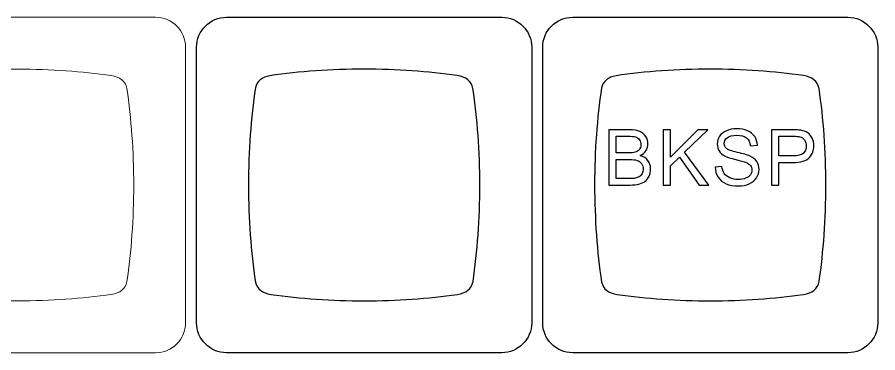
# Model space of a CAD drawing. Header units: millimetres. Extents: x -493 to 473, y -489 to 489.
# Drawn here: x -253.74 to -206.48, y 8.4 to 26.8 of the extents above; entities that cross this region are included whole.
import ezdxf

# ---------------------------------------------------------------- set-up
doc = ezdxf.new("R2010")
doc.units = ezdxf.units.MM
doc.header["$MEASUREMENT"] = 0
doc.layers.add('Layer 1', color=7, linetype='Continuous')

msp = doc.modelspace()

# ---------------------------------------------------------------- linework, layer by layer
at = {"layer": 'Layer 1', "color": 250, "lineweight": 9}
for points, knots in [([(-261.2448, 8.4032), (-261.2448, 8.4032), (-246.1374, 8.4032), (-246.1374, 8.4032), (-246.1374, 8.4032), (-245.2319, 8.4032), (-244.4911, 9.144), (-244.4911, 10.0495), (-244.4911, 10.0495), (-244.4911, 10.0495), (-244.4911, 25.1569), (-244.4911, 25.1569), (-244.4911, 25.1569), (-244.4911, 26.0624), (-245.2319, 26.8032), (-246.1374, 26.8032), (-246.1374, 26.8032), (-246.1374, 26.8032), (-261.2448, 26.8032), (-261.2448, 26.8032), (-261.2448, 26.8032), (-262.1503, 26.8032), (-262.8911, 26.0624), (-262.8911, 25.1569), (-262.8911, 25.1569), (-262.8911, 25.1569), (-262.8911, 10.0495), (-262.8911, 10.0495), (-262.8911, 10.0495), (-262.8911, 9.144), (-262.1503, 8.4032), (-261.2448, 8.4032)], [0, 0, 0, 0, 0.1111111, 0.1111111, 0.1111111, 0.1111111, 0.2222222, 0.2222222, 0.2222222, 0.2222222, 0.3333333, 0.3333333, 0.3333333, 0.3333333, 0.4444444, 0.4444444, 0.4444444, 0.4444444, 0.5555556, 0.5555556, 0.5555556, 0.5555556, 0.6666667, 0.6666667, 0.6666667, 0.6666667, 0.7777778, 0.7777778, 0.7777778, 0.7777778, 1, 1, 1, 1]), ([(-253.6909, 23.9527), (-251.9003, 23.9522), (-250.1804, 23.8293), (-248.5782, 23.6038), (-248.5782, 23.6038), (-248.5782, 23.6038), (-248.5782, 23.6037), (-248.5782, 23.6037), (-248.5782, 23.6037), (-248.0914, 23.5308), (-247.8015, 23.2982), (-247.7143, 22.8935), (-247.7143, 22.8935), (-247.4723, 21.2406), (-247.34, 19.459), (-247.3396, 17.6012), (-247.3396, 17.6012), (-247.3391, 15.7435), (-247.4706, 13.9619), (-247.7118, 12.309), (-247.7118, 12.309), (-247.7988, 11.9048), (-248.0881, 11.6724), (-248.5738, 11.5995), (-248.5738, 11.5995), (-250.1763, 11.3746), (-251.8967, 11.2524), (-253.688, 11.2528), (-253.688, 11.2528), (-255.4798, 11.2532), (-257.2008, 11.3764), (-258.8038, 11.6022), (-258.8038, 11.6022), (-258.8038, 11.6022), (-258.8037, 11.6026), (-258.8037, 11.6026), (-258.8037, 11.6026), (-259.2767, 11.6734), (-259.5639, 11.8951), (-259.6598, 12.2791), (-259.6598, 12.2791), (-259.9048, 13.9412), (-260.0389, 15.7341), (-260.0393, 17.6042), (-260.0393, 17.6042), (-260.0398, 19.476), (-259.9063, 21.2704), (-259.6617, 22.9337), (-259.6617, 22.9337), (-259.5691, 23.3006), (-259.3011, 23.5186), (-258.8623, 23.5978), (-258.8623, 23.5978), (-257.2436, 23.8279), (-255.5035, 23.9531), (-253.6909, 23.9527)], [0, 0, 0, 0, 0.0666667, 0.0666667, 0.0666667, 0.0666667, 0.1333333, 0.1333333, 0.1333333, 0.1333333, 0.2, 0.2, 0.2, 0.2, 0.2666667, 0.2666667, 0.2666667, 0.2666667, 0.3333333, 0.3333333, 0.3333333, 0.3333333, 0.4, 0.4, 0.4, 0.4, 0.4666667, 0.4666667, 0.4666667, 0.4666667, 0.5333333, 0.5333333, 0.5333333, 0.5333333, 0.6, 0.6, 0.6, 0.6, 0.6666667, 0.6666667, 0.6666667, 0.6666667, 0.7333333, 0.7333333, 0.7333333, 0.7333333, 0.8, 0.8, 0.8, 0.8, 0.8666667, 0.8666667, 0.8666667, 0.8666667, 1, 1, 1, 1])]:
    msp.add_open_spline(points, degree=3, knots=knots, dxfattribs=at)
at = {"layer": 'Layer 1', "color": 169}
msp.add_open_spline([(-242.2412, 8.4032), (-242.2412, 8.4032), (-227.1338, 8.4032), (-227.1338, 8.4032), (-227.1338, 8.4032), (-226.2283, 8.4032), (-225.4875, 9.144), (-225.4875, 10.0495), (-225.4875, 10.0495), (-225.4875, 10.0495), (-225.4875, 25.1569), (-225.4875, 25.1569), (-225.4875, 25.1569), (-225.4875, 26.0624), (-226.2283, 26.8032), (-227.1338, 26.8032), (-227.1338, 26.8032), (-227.1338, 26.8032), (-242.2412, 26.8032), (-242.2412, 26.8032), (-242.2412, 26.8032), (-243.1467, 26.8032), (-243.8875, 26.0624), (-243.8875, 25.1569), (-243.8875, 25.1569), (-243.8875, 25.1569), (-243.8875, 10.0495), (-243.8875, 10.0495), (-243.8875, 10.0495), (-243.8875, 9.144), (-243.1467, 8.4032), (-242.2412, 8.4032)], degree=3, knots=[0, 0, 0, 0, 0.1111111, 0.1111111, 0.1111111, 0.1111111, 0.2222222, 0.2222222, 0.2222222, 0.2222222, 0.3333333, 0.3333333, 0.3333333, 0.3333333, 0.4444444, 0.4444444, 0.4444444, 0.4444444, 0.5555556, 0.5555556, 0.5555556, 0.5555556, 0.6666667, 0.6666667, 0.6666667, 0.6666667, 0.7777778, 0.7777778, 0.7777778, 0.7777778, 1, 1, 1, 1], dxfattribs=at)
at = {"layer": 'Layer 1', "color": 251}
for points, knots in [([(-223.2376, 8.4032), (-223.2376, 8.4032), (-208.1302, 8.4032), (-208.1302, 8.4032), (-208.1302, 8.4032), (-207.2247, 8.4032), (-206.4839, 9.144), (-206.4839, 10.0495), (-206.4839, 10.0495), (-206.4839, 10.0495), (-206.4839, 25.1569), (-206.4839, 25.1569), (-206.4839, 25.1569), (-206.4839, 26.0624), (-207.2247, 26.8032), (-208.1302, 26.8032), (-208.1302, 26.8032), (-208.1302, 26.8032), (-223.2376, 26.8032), (-223.2376, 26.8032), (-223.2376, 26.8032), (-224.1431, 26.8032), (-224.8839, 26.0624), (-224.8839, 25.1569), (-224.8839, 25.1569), (-224.8839, 25.1569), (-224.8839, 10.0495), (-224.8839, 10.0495), (-224.8839, 10.0495), (-224.8839, 9.144), (-224.1431, 8.4032), (-223.2376, 8.4032)], [0, 0, 0, 0, 0.1111111, 0.1111111, 0.1111111, 0.1111111, 0.2222222, 0.2222222, 0.2222222, 0.2222222, 0.3333333, 0.3333333, 0.3333333, 0.3333333, 0.4444444, 0.4444444, 0.4444444, 0.4444444, 0.5555556, 0.5555556, 0.5555556, 0.5555556, 0.6666667, 0.6666667, 0.6666667, 0.6666667, 0.7777778, 0.7777778, 0.7777778, 0.7777778, 1, 1, 1, 1]), ([(-215.6837, 23.9527), (-213.8931, 23.9522), (-212.1732, 23.8293), (-210.571, 23.6038), (-210.571, 23.6038), (-210.571, 23.6038), (-210.571, 23.6037), (-210.571, 23.6037), (-210.571, 23.6037), (-210.0842, 23.5308), (-209.7943, 23.2982), (-209.7071, 22.8935), (-209.7071, 22.8935), (-209.4651, 21.2406), (-209.3328, 19.459), (-209.3324, 17.6012), (-209.3324, 17.6012), (-209.3319, 15.7435), (-209.4634, 13.9619), (-209.7046, 12.309), (-209.7046, 12.309), (-209.7916, 11.9048), (-210.0809, 11.6724), (-210.5666, 11.5995), (-210.5666, 11.5995), (-212.1691, 11.3746), (-213.8895, 11.2524), (-215.6808, 11.2528), (-215.6808, 11.2528), (-217.4726, 11.2532), (-219.1936, 11.3764), (-220.7966, 11.6022), (-220.7966, 11.6022), (-220.7966, 11.6022), (-220.7965, 11.6026), (-220.7965, 11.6026), (-220.7965, 11.6026), (-221.2695, 11.6734), (-221.5567, 11.8951), (-221.6526, 12.2791), (-221.6526, 12.2791), (-221.8976, 13.9412), (-222.0317, 15.7341), (-222.0321, 17.6042), (-222.0321, 17.6042), (-222.0326, 19.476), (-221.8991, 21.2704), (-221.6545, 22.9337), (-221.6545, 22.9337), (-221.5619, 23.3006), (-221.2939, 23.5186), (-220.8551, 23.5978), (-220.8551, 23.5978), (-219.2364, 23.8279), (-217.4963, 23.9531), (-215.6837, 23.9527)], [0, 0, 0, 0, 0.0666667, 0.0666667, 0.0666667, 0.0666667, 0.1333333, 0.1333333, 0.1333333, 0.1333333, 0.2, 0.2, 0.2, 0.2, 0.2666667, 0.2666667, 0.2666667, 0.2666667, 0.3333333, 0.3333333, 0.3333333, 0.3333333, 0.4, 0.4, 0.4, 0.4, 0.4666667, 0.4666667, 0.4666667, 0.4666667, 0.5333333, 0.5333333, 0.5333333, 0.5333333, 0.6, 0.6, 0.6, 0.6, 0.6666667, 0.6666667, 0.6666667, 0.6666667, 0.7333333, 0.7333333, 0.7333333, 0.7333333, 0.8, 0.8, 0.8, 0.8, 0.8666667, 0.8666667, 0.8666667, 0.8666667, 1, 1, 1, 1])]:
    msp.add_open_spline(points, degree=3, knots=knots, dxfattribs=at)
at = {"layer": 'Layer 1', "color": 159}
msp.add_open_spline([(-234.6873, 23.9527), (-232.8967, 23.9522), (-231.1768, 23.8293), (-229.5746, 23.6038), (-229.5746, 23.6038), (-229.5746, 23.6038), (-229.5746, 23.6037), (-229.5746, 23.6037), (-229.5746, 23.6037), (-229.0878, 23.5308), (-228.7979, 23.2982), (-228.7107, 22.8935), (-228.7107, 22.8935), (-228.4687, 21.2406), (-228.3364, 19.459), (-228.336, 17.6012), (-228.336, 17.6012), (-228.3355, 15.7435), (-228.467, 13.9619), (-228.7082, 12.309), (-228.7082, 12.309), (-228.7952, 11.9048), (-229.0845, 11.6724), (-229.5702, 11.5995), (-229.5702, 11.5995), (-231.1727, 11.3746), (-232.8931, 11.2524), (-234.6844, 11.2528), (-234.6844, 11.2528), (-236.4762, 11.2532), (-238.1972, 11.3764), (-239.8002, 11.6022), (-239.8002, 11.6022), (-239.8002, 11.6022), (-239.8001, 11.6026), (-239.8001, 11.6026), (-239.8001, 11.6026), (-240.2731, 11.6734), (-240.5603, 11.8951), (-240.6562, 12.2791), (-240.6562, 12.2791), (-240.9012, 13.9412), (-241.0353, 15.7341), (-241.0357, 17.6042), (-241.0357, 17.6042), (-241.0362, 19.476), (-240.9027, 21.2704), (-240.6581, 22.9337), (-240.6581, 22.9337), (-240.5655, 23.3006), (-240.2975, 23.5186), (-239.8587, 23.5978), (-239.8587, 23.5978), (-238.24, 23.8279), (-236.4999, 23.9531), (-234.6873, 23.9527)], degree=3, knots=[0, 0, 0, 0, 0.0666667, 0.0666667, 0.0666667, 0.0666667, 0.1333333, 0.1333333, 0.1333333, 0.1333333, 0.2, 0.2, 0.2, 0.2, 0.2666667, 0.2666667, 0.2666667, 0.2666667, 0.3333333, 0.3333333, 0.3333333, 0.3333333, 0.4, 0.4, 0.4, 0.4, 0.4666667, 0.4666667, 0.4666667, 0.4666667, 0.5333333, 0.5333333, 0.5333333, 0.5333333, 0.6, 0.6, 0.6, 0.6, 0.6666667, 0.6666667, 0.6666667, 0.6666667, 0.7333333, 0.7333333, 0.7333333, 0.7333333, 0.8, 0.8, 0.8, 0.8, 0.8666667, 0.8666667, 0.8666667, 0.8666667, 1, 1, 1, 1], dxfattribs=at)
at = {"layer": 'Layer 1', "color": 132}
for points, knots in [([(-221.2458, 17.6032), (-221.2458, 17.6032), (-221.2458, 20.6342), (-221.2458, 20.6342), (-221.2458, 20.6342), (-221.2458, 20.6342), (-220.1084, 20.6342), (-220.1084, 20.6342), (-220.1084, 20.6342), (-219.877, 20.6342), (-219.6914, 20.6039), (-219.551, 20.5425), (-219.551, 20.5425), (-219.4113, 20.4811), (-219.302, 20.3866), (-219.223, 20.2589), (-219.223, 20.2589), (-219.1432, 20.1319), (-219.1037, 19.9985), (-219.1037, 19.8588), (-219.1037, 19.8588), (-219.1037, 19.7297), (-219.139, 19.6077), (-219.2088, 19.4934), (-219.2088, 19.4934), (-219.2787, 19.3791), (-219.3845, 19.2866), (-219.5263, 19.2161), (-219.5263, 19.2161), (-219.3429, 19.1625), (-219.2018, 19.0707), (-219.1037, 18.9409), (-219.1037, 18.9409), (-219.0049, 18.8118), (-218.9556, 18.6587), (-218.9556, 18.4823), (-218.9556, 18.4823), (-218.9556, 18.3398), (-218.9859, 18.2079), (-219.0459, 18.0858), (-219.0459, 18.0858), (-219.1058, 17.9637), (-219.1799, 17.8699), (-219.2681, 17.8036), (-219.2681, 17.8036), (-219.3563, 17.738), (-219.4671, 17.6879), (-219.5997, 17.654), (-219.5997, 17.654), (-219.7331, 17.6201), (-219.8961, 17.6032), (-220.0894, 17.6032), (-220.0894, 17.6032), (-220.0894, 17.6032), (-221.2458, 17.6032), (-221.2458, 17.6032)], [0, 0, 0, 0, 0.0666667, 0.0666667, 0.0666667, 0.0666667, 0.1333333, 0.1333333, 0.1333333, 0.1333333, 0.2, 0.2, 0.2, 0.2, 0.2666667, 0.2666667, 0.2666667, 0.2666667, 0.3333333, 0.3333333, 0.3333333, 0.3333333, 0.4, 0.4, 0.4, 0.4, 0.4666667, 0.4666667, 0.4666667, 0.4666667, 0.5333333, 0.5333333, 0.5333333, 0.5333333, 0.6, 0.6, 0.6, 0.6, 0.6666667, 0.6666667, 0.6666667, 0.6666667, 0.7333333, 0.7333333, 0.7333333, 0.7333333, 0.8, 0.8, 0.8, 0.8, 0.8666667, 0.8666667, 0.8666667, 0.8666667, 1, 1, 1, 1]), ([(-218.2733, 17.6032), (-218.2733, 17.6032), (-218.2733, 20.6342), (-218.2733, 20.6342), (-218.2733, 20.6342), (-218.2733, 20.6342), (-217.8711, 20.6342), (-217.8711, 20.6342), (-217.8711, 20.6342), (-217.8711, 20.6342), (-217.8711, 19.1314), (-217.8711, 19.1314), (-217.8711, 19.1314), (-217.8711, 19.1314), (-216.3655, 20.6342), (-216.3655, 20.6342), (-216.3655, 20.6342), (-216.3655, 20.6342), (-215.8222, 20.6342), (-215.8222, 20.6342), (-215.8222, 20.6342), (-215.8222, 20.6342), (-217.0936, 19.4052), (-217.0936, 19.4052), (-217.0936, 19.4052), (-217.0936, 19.4052), (-215.7672, 17.6032), (-215.7672, 17.6032), (-215.7672, 17.6032), (-215.7672, 17.6032), (-216.2963, 17.6032), (-216.2963, 17.6032), (-216.2963, 17.6032), (-216.2963, 17.6032), (-217.3751, 19.1328), (-217.3751, 19.1328), (-217.3751, 19.1328), (-217.3751, 19.1328), (-217.8711, 18.6531), (-217.8711, 18.6531), (-217.8711, 18.6531), (-217.8711, 18.6531), (-217.8711, 17.6032), (-217.8711, 17.6032), (-217.8711, 17.6032), (-217.8711, 17.6032), (-218.2733, 17.6032), (-218.2733, 17.6032)], [0, 0, 0, 0, 0.0769231, 0.0769231, 0.0769231, 0.0769231, 0.1538462, 0.1538462, 0.1538462, 0.1538462, 0.2307692, 0.2307692, 0.2307692, 0.2307692, 0.3076923, 0.3076923, 0.3076923, 0.3076923, 0.3846154, 0.3846154, 0.3846154, 0.3846154, 0.4615385, 0.4615385, 0.4615385, 0.4615385, 0.5384615, 0.5384615, 0.5384615, 0.5384615, 0.6153846, 0.6153846, 0.6153846, 0.6153846, 0.6923077, 0.6923077, 0.6923077, 0.6923077, 0.7692308, 0.7692308, 0.7692308, 0.7692308, 0.8461538, 0.8461538, 0.8461538, 0.8461538, 1, 1, 1, 1]), ([(-215.4151, 18.5769), (-215.4151, 18.5769), (-215.0383, 18.6107), (-215.0383, 18.6107), (-215.0383, 18.6107), (-215.0207, 18.4583), (-214.979, 18.3334), (-214.9134, 18.2354), (-214.9134, 18.2354), (-214.8478, 18.138), (-214.7462, 18.059), (-214.6086, 17.9983), (-214.6086, 17.9983), (-214.471, 17.9383), (-214.3158, 17.908), (-214.1437, 17.908), (-214.1437, 17.908), (-213.9906, 17.908), (-213.8558, 17.9306), (-213.7387, 17.9764), (-213.7387, 17.9764), (-213.6216, 18.0223), (-213.5348, 18.0851), (-213.4776, 18.1648), (-213.4776, 18.1648), (-213.4205, 18.2445), (-213.3916, 18.3313), (-213.3916, 18.4245), (-213.3916, 18.4245), (-213.3916, 18.519), (-213.4191, 18.6016), (-213.4741, 18.6728), (-213.4741, 18.6728), (-213.5291, 18.7434), (-213.6201, 18.8026), (-213.7471, 18.8513), (-213.7471, 18.8513), (-213.8283, 18.8824), (-214.0082, 18.9318), (-214.2869, 18.9988), (-214.2869, 18.9988), (-214.5656, 19.0658), (-214.7603, 19.1286), (-214.8718, 19.1879), (-214.8718, 19.1879), (-215.0164, 19.2641), (-215.1237, 19.3586), (-215.1942, 19.4708), (-215.1942, 19.4708), (-215.2655, 19.583), (-215.3008, 19.7093), (-215.3008, 19.8483), (-215.3008, 19.8483), (-215.3008, 20.0021), (-215.257, 20.1453), (-215.1702, 20.2779), (-215.1702, 20.2779), (-215.0835, 20.4113), (-214.9572, 20.5122), (-214.79, 20.5813), (-214.79, 20.5813), (-214.6234, 20.6505), (-214.4379, 20.685), (-214.234, 20.685), (-214.234, 20.685), (-214.0096, 20.685), (-213.8114, 20.6491), (-213.6399, 20.5764), (-213.6399, 20.5764), (-213.4685, 20.5044), (-213.3365, 20.3979), (-213.2441, 20.2568), (-213.2441, 20.2568), (-213.1517, 20.1164), (-213.1023, 19.9569), (-213.0952, 19.7791), (-213.0952, 19.7791), (-213.0952, 19.7791), (-213.4805, 19.7495), (-213.4805, 19.7495), (-213.4805, 19.7495), (-213.5009, 19.9407), (-213.5708, 20.0853), (-213.69, 20.1827), (-213.69, 20.1827), (-213.8092, 20.2808), (-213.9856, 20.3294), (-214.2185, 20.3294), (-214.2185, 20.3294), (-214.4612, 20.3294), (-214.6383, 20.285), (-214.749, 20.1961), (-214.749, 20.1961), (-214.8598, 20.1072), (-214.9155, 20), (-214.9155, 19.8744), (-214.9155, 19.8744), (-214.9155, 19.7657), (-214.876, 19.6761), (-214.7977, 19.6056), (-214.7977, 19.6056), (-214.7201, 19.5357), (-214.519, 19.463), (-214.1931, 19.3897), (-214.1931, 19.3897), (-213.8671, 19.3156), (-213.6434, 19.2514), (-213.5221, 19.1963), (-213.5221, 19.1963), (-213.3464, 19.1152), (-213.2159, 19.0129), (-213.1319, 18.888), (-213.1319, 18.888), (-213.0479, 18.7638), (-213.0063, 18.6206), (-213.0063, 18.4583), (-213.0063, 18.4583), (-213.0063, 18.2968), (-213.0522, 18.1458), (-213.1446, 18.0032), (-213.1446, 18.0032), (-213.237, 17.8607), (-213.369, 17.75), (-213.5418, 17.6709), (-213.5418, 17.6709), (-213.7147, 17.5919), (-213.9087, 17.5524), (-214.1253, 17.5524), (-214.1253, 17.5524), (-214.3991, 17.5524), (-214.6284, 17.5926), (-214.8132, 17.6723), (-214.8132, 17.6723), (-214.9988, 17.7521), (-215.1434, 17.872), (-215.2486, 18.0329), (-215.2486, 18.0329), (-215.3544, 18.193), (-215.4094, 18.3744), (-215.4151, 18.5769)], [0, 0, 0, 0, 0.0277778, 0.0277778, 0.0277778, 0.0277778, 0.0555556, 0.0555556, 0.0555556, 0.0555556, 0.0833333, 0.0833333, 0.0833333, 0.0833333, 0.1111111, 0.1111111, 0.1111111, 0.1111111, 0.1388889, 0.1388889, 0.1388889, 0.1388889, 0.1666667, 0.1666667, 0.1666667, 0.1666667, 0.1944444, 0.1944444, 0.1944444, 0.1944444, 0.2222222, 0.2222222, 0.2222222, 0.2222222, 0.25, 0.25, 0.25, 0.25, 0.2777778, 0.2777778, 0.2777778, 0.2777778, 0.3055556, 0.3055556, 0.3055556, 0.3055556, 0.3333333, 0.3333333, 0.3333333, 0.3333333, 0.3611111, 0.3611111, 0.3611111, 0.3611111, 0.3888889, 0.3888889, 0.3888889, 0.3888889, 0.4166667, 0.4166667, 0.4166667, 0.4166667, 0.4444444, 0.4444444, 0.4444444, 0.4444444, 0.4722222, 0.4722222, 0.4722222, 0.4722222, 0.5, 0.5, 0.5, 0.5, 0.5277778, 0.5277778, 0.5277778, 0.5277778, 0.5555556, 0.5555556, 0.5555556, 0.5555556, 0.5833333, 0.5833333, 0.5833333, 0.5833333, 0.6111111, 0.6111111, 0.6111111, 0.6111111, 0.6388889, 0.6388889, 0.6388889, 0.6388889, 0.6666667, 0.6666667, 0.6666667, 0.6666667, 0.6944444, 0.6944444, 0.6944444, 0.6944444, 0.7222222, 0.7222222, 0.7222222, 0.7222222, 0.75, 0.75, 0.75, 0.75, 0.7777778, 0.7777778, 0.7777778, 0.7777778, 0.8055556, 0.8055556, 0.8055556, 0.8055556, 0.8333333, 0.8333333, 0.8333333, 0.8333333, 0.8611111, 0.8611111, 0.8611111, 0.8611111, 0.8888889, 0.8888889, 0.8888889, 0.8888889, 0.9166667, 0.9166667, 0.9166667, 0.9166667, 0.9444444, 0.9444444, 0.9444444, 0.9444444, 1, 1, 1, 1]), ([(-212.3113, 17.6032), (-212.3113, 17.6032), (-212.3113, 20.6342), (-212.3113, 20.6342), (-212.3113, 20.6342), (-212.3113, 20.6342), (-211.1669, 20.6342), (-211.1669, 20.6342), (-211.1669, 20.6342), (-210.9659, 20.6342), (-210.812, 20.6244), (-210.7055, 20.6053), (-210.7055, 20.6053), (-210.5566, 20.5806), (-210.4318, 20.5333), (-210.3309, 20.4642), (-210.3309, 20.4642), (-210.23, 20.3944), (-210.1488, 20.297), (-210.0874, 20.1721), (-210.0874, 20.1721), (-210.0261, 20.0472), (-209.9957, 19.9096), (-209.9957, 19.7594), (-209.9957, 19.7594), (-209.9957, 19.5025), (-210.0776, 19.2845), (-210.242, 19.1067), (-210.242, 19.1067), (-210.4056, 18.9282), (-210.7027, 18.8393), (-211.1317, 18.8393), (-211.1317, 18.8393), (-211.1317, 18.8393), (-211.9092, 18.8393), (-211.9092, 18.8393), (-211.9092, 18.8393), (-211.9092, 18.8393), (-211.9092, 17.6032), (-211.9092, 17.6032), (-211.9092, 17.6032), (-211.9092, 17.6032), (-212.3113, 17.6032), (-212.3113, 17.6032)], [0, 0, 0, 0, 0.0833333, 0.0833333, 0.0833333, 0.0833333, 0.1666667, 0.1666667, 0.1666667, 0.1666667, 0.25, 0.25, 0.25, 0.25, 0.3333333, 0.3333333, 0.3333333, 0.3333333, 0.4166667, 0.4166667, 0.4166667, 0.4166667, 0.5, 0.5, 0.5, 0.5, 0.5833333, 0.5833333, 0.5833333, 0.5833333, 0.6666667, 0.6666667, 0.6666667, 0.6666667, 0.75, 0.75, 0.75, 0.75, 0.8333333, 0.8333333, 0.8333333, 0.8333333, 1, 1, 1, 1]), ([(-220.8436, 19.36), (-220.8436, 19.36), (-220.1881, 19.36), (-220.1881, 19.36), (-220.1881, 19.36), (-220.0104, 19.36), (-219.8826, 19.372), (-219.8057, 19.3953), (-219.8057, 19.3953), (-219.7034, 19.4256), (-219.6265, 19.4764), (-219.575, 19.547), (-219.575, 19.547), (-219.5235, 19.6175), (-219.4974, 19.7057), (-219.4974, 19.8123), (-219.4974, 19.8123), (-219.4974, 19.9132), (-219.5214, 20.0021), (-219.5701, 20.0783), (-219.5701, 20.0783), (-219.6181, 20.1552), (-219.6872, 20.2081), (-219.7768, 20.2363), (-219.7768, 20.2363), (-219.8664, 20.2645), (-220.0202, 20.2786), (-220.2375, 20.2786), (-220.2375, 20.2786), (-220.2375, 20.2786), (-220.8436, 20.2786), (-220.8436, 20.2786), (-220.8436, 20.2786), (-220.8436, 20.2786), (-220.8436, 19.36), (-220.8436, 19.36)], [0, 0, 0, 0, 0.1, 0.1, 0.1, 0.1, 0.2, 0.2, 0.2, 0.2, 0.3, 0.3, 0.3, 0.3, 0.4, 0.4, 0.4, 0.4, 0.5, 0.5, 0.5, 0.5, 0.6, 0.6, 0.6, 0.6, 0.7, 0.7, 0.7, 0.7, 0.8, 0.8, 0.8, 0.8, 1, 1, 1, 1]), ([(-211.9092, 19.1949), (-211.9092, 19.1949), (-211.126, 19.1949), (-211.126, 19.1949), (-211.126, 19.1949), (-210.8664, 19.1949), (-210.6829, 19.2429), (-210.5736, 19.3396), (-210.5736, 19.3396), (-210.4649, 19.4362), (-210.4106, 19.5717), (-210.4106, 19.7474), (-210.4106, 19.7474), (-210.4106, 19.8737), (-210.4423, 19.9823), (-210.5065, 20.0726), (-210.5065, 20.0726), (-210.5707, 20.1629), (-210.6554, 20.2229), (-210.7598, 20.2518), (-210.7598, 20.2518), (-210.8276, 20.2695), (-210.9524, 20.2786), (-211.1338, 20.2786), (-211.1338, 20.2786), (-211.1338, 20.2786), (-211.9092, 20.2786), (-211.9092, 20.2786), (-211.9092, 20.2786), (-211.9092, 20.2786), (-211.9092, 19.1949), (-211.9092, 19.1949)], [0, 0, 0, 0, 0.1111111, 0.1111111, 0.1111111, 0.1111111, 0.2222222, 0.2222222, 0.2222222, 0.2222222, 0.3333333, 0.3333333, 0.3333333, 0.3333333, 0.4444444, 0.4444444, 0.4444444, 0.4444444, 0.5555556, 0.5555556, 0.5555556, 0.5555556, 0.6666667, 0.6666667, 0.6666667, 0.6666667, 0.7777778, 0.7777778, 0.7777778, 0.7777778, 1, 1, 1, 1]), ([(-220.8436, 17.9588), (-220.8436, 17.9588), (-220.0887, 17.9588), (-220.0887, 17.9588), (-220.0887, 17.9588), (-219.9588, 17.9588), (-219.8678, 17.9637), (-219.8149, 17.9736), (-219.8149, 17.9736), (-219.7232, 17.9898), (-219.6456, 18.0174), (-219.5835, 18.0562), (-219.5835, 18.0562), (-219.5214, 18.095), (-219.4706, 18.1514), (-219.4304, 18.2255), (-219.4304, 18.2255), (-219.3902, 18.2996), (-219.3704, 18.3849), (-219.3704, 18.4816), (-219.3704, 18.4816), (-219.3704, 18.5952), (-219.3993, 18.6933), (-219.4579, 18.7772), (-219.4579, 18.7772), (-219.5158, 18.8612), (-219.5962, 18.9198), (-219.6992, 18.9536), (-219.6992, 18.9536), (-219.8015, 18.9875), (-219.9497, 19.0044), (-220.1423, 19.0044), (-220.1423, 19.0044), (-220.1423, 19.0044), (-220.8436, 19.0044), (-220.8436, 19.0044), (-220.8436, 19.0044), (-220.8436, 19.0044), (-220.8436, 17.9588), (-220.8436, 17.9588)], [0, 0, 0, 0, 0.0909091, 0.0909091, 0.0909091, 0.0909091, 0.1818182, 0.1818182, 0.1818182, 0.1818182, 0.2727273, 0.2727273, 0.2727273, 0.2727273, 0.3636364, 0.3636364, 0.3636364, 0.3636364, 0.4545455, 0.4545455, 0.4545455, 0.4545455, 0.5454545, 0.5454545, 0.5454545, 0.5454545, 0.6363636, 0.6363636, 0.6363636, 0.6363636, 0.7272727, 0.7272727, 0.7272727, 0.7272727, 0.8181818, 0.8181818, 0.8181818, 0.8181818, 1, 1, 1, 1])]:
    msp.add_open_spline(points, degree=3, knots=knots, dxfattribs=at)

doc.saveas('drawing.dxf')
